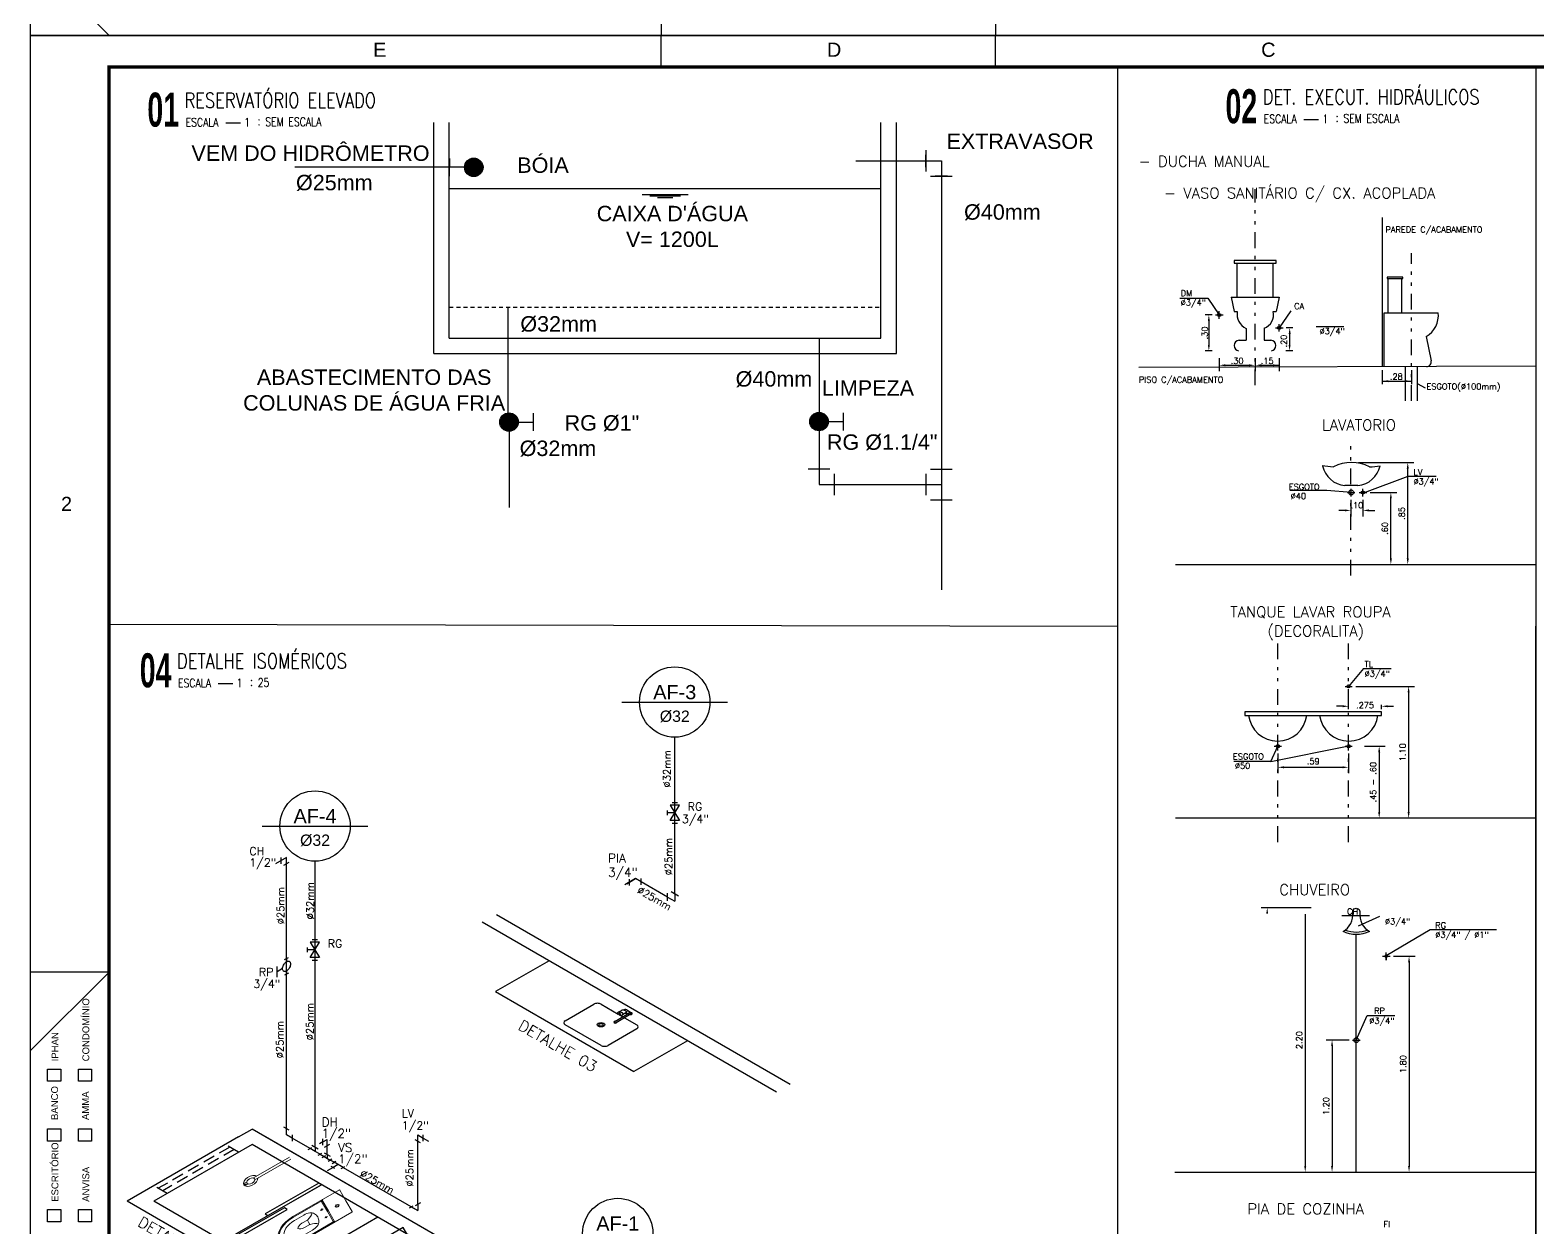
# Model space of a CAD drawing. Header units: millimetres. Extents: x 2993 to 6523, y 1057 to 2221.
# Drawn here: x 2993.32 to 3041.11, y 1078.75 to 1116.73 of the extents above; entities that cross this region are included whole.
import ezdxf
from ezdxf.enums import TextEntityAlignment as Align

# ---------------------------------------------------------------- set-up
doc = ezdxf.new("R2010")
doc.units = ezdxf.units.MM
doc.linetypes.add('DIVIDE', pattern=[1.25, 0.5, -0.25, 0, -0.25, 0, -0.25])
doc.linetypes.add('HIDDEN2', pattern=[0.1875, 0.125, -0.0625])
for name, color, linetype in [('A-PEN-R', 1, 'Continuous'), ('A-PEN-Y', 2, 'Continuous'), ('AR-MOB', 252, 'Continuous'), ('CERC02', 3, 'Continuous'), ('CONEXAO_AG_FRIA', 2, 'Continuous'), ('CONEXOES', 3, 'Continuous'), ('CONEXÃO_HIDRÁULICA', 2, 'Continuous'), ('CONEXÕES', 8, 'Continuous'), ('Diametro', 2, 'Continuous'), ('E-txt-g', 3, 'Continuous'), ('Esgoto', 5, 'ByLayer'), ('HIDRA', 4, 'Continuous'), ('LAYER8', 9, 'Continuous'), ('MOB', 251, 'Continuous'), ("PRANCHA - PROJETU'S", 7, 'Continuous'), ('Prumadas_L_AFPVC_50', 1, 'Continuous'), ('Prumadas_L_EGSN_50', 1, 'Continuous'), ('Prumadas_Q_AFPVC_50', 3, 'Continuous'), ('Prumadas_Q_EGSN_50', 3, 'Continuous'), ('Prumadas_T_AFPVC_50', 2, 'Continuous'), ('Prumadas_T_EGSN_50', 2, 'Continuous'), ('TEXT', 2, 'Continuous')]:
    doc.layers.add(name, color=color, linetype=linetype)
doc.layers.add('E-Lay-9', color=9, linetype='Continuous', lineweight=9)
doc.layers.add('E-Txt-W', color=7, linetype='Continuous', lineweight=20)
doc.styles.add('ADITIVOCAD', font='ROMANS.shx')
doc.styles.add('ARIAL', font='arial.ttf', dxfattribs={"height": 2})
doc.styles.add('CARIMBO_DADOS', font='arial.ttf', dxfattribs={"height": 0.1})
doc.styles.add('F2', font='ARIALN.TTF')
doc.styles.add('REG140', font='romans.shx', dxfattribs={"width": 0.8, "height": 0.35})
doc.styles.add('REG60', font='romans.shx', dxfattribs={"width": 0.8, "height": 0.15})
doc.styles.add('REG80', font='romans.shx', dxfattribs={"width": 0.8, "height": 0.2})
doc.styles.add('ROMANS', font='romans')
doc.styles.add('SANSSERIF2', font='sanssb__.ttf', dxfattribs={"width": 0.8})

# ---------------------------------------------------------------- blocks, each defined once
blk = doc.blocks.new('ADFSGASDFG')
at = {"layer": "PRANCHA - PROJETU'S", "color": 1}
for p, q in [((360.678, 107.346), (276.578, 107.346)), ((276.578, 107.346), (276.578, 47.946)), ((296.578, 106.346), (296.578, 107.346)), ((307.178, 106.346), (307.178, 107.346)), ((279.078, 77.646), (276.578, 75.146)), ((279.078, 77.646), (276.578, 77.646)), ((279.078, 47.946), (276.578, 50.446)), ((296.578, 48.946), (296.578, 47.946)), ((307.178, 48.946), (307.178, 47.946)), ((307.178, 48.946), (307.178, 47.946)), ((276.578, 47.946), (360.678, 47.946))]:
    blk.add_line(p, q, dxfattribs=at)
at = {"layer": "PRANCHA - PROJETU'S", "color": 4, "const_width": 0.1}
blk.add_lwpolyline([(279.078, 106.346), (359.678, 106.346), (359.678, 48.946), (279.078, 48.946)], close=True, dxfattribs=at)
at = {"layer": "PRANCHA - PROJETU'S"}
for points in [[(277.13, 74.573), (277.548, 74.573), (277.548, 74.187), (277.13, 74.187)], [(278.109, 74.573), (278.526, 74.573), (278.526, 74.187), (278.109, 74.187)], [(277.13, 72.674), (277.548, 72.674), (277.548, 72.289), (277.13, 72.289)], [(278.109, 72.674), (278.526, 72.674), (278.526, 72.289), (278.109, 72.289)], [(277.13, 70.118), (277.548, 70.118), (277.548, 69.732), (277.13, 69.732)], [(278.109, 70.118), (278.526, 70.118), (278.526, 69.732), (278.109, 69.732)]]:
    blk.add_lwpolyline(points, close=True, dxfattribs=at)
at = {"layer": "PRANCHA - PROJETU'S", "color": 50, "linetype": 'Continuous', "style": 'ARIAL'}
for s, p in [('E', (287.661, 106.896)), ('D', (302.065, 106.896)), ('C', (315.828, 106.896)), ('2', (277.732, 92.496))]:
    blk.add_text(s, height=0.45, dxfattribs=at).set_placement(p, align=Align.MIDDLE)
at = {"layer": "PRANCHA - PROJETU'S", "color": 2, "style": 'ARIAL'}
for s, p in [('CONDOMÍNIO', (278.235, 74.816)), ('IPHAN', (277.256, 74.816)), ('BANCO', (277.245, 72.956)), ('AMMA', (278.224, 72.956)), ('ESCRITÓRIO', (277.256, 70.361)), ('ANVISA', (278.235, 70.361))]:
    blk.add_text(s, height=0.2168, rotation=90, dxfattribs=at).set_placement(p, align=Align.TOP_LEFT)
blk = doc.blocks.new('CRBODADOSÇ')
at = {"layer": "PRANCHA - PROJETU'S", "color": 3}
blk.add_line((164.825, 196.917), (165.288, 196.917), dxfattribs=at)
at = {"layer": "PRANCHA - PROJETU'S", "color": 3, "style": 'REG80', "width": 0.8}
for s, p in [('ESCALA', (163.548, 196.799)), ('1', (165.407, 196.799)), (':', (165.829, 196.842))]:
    blk.add_text(s, height=0.27, dxfattribs=at).set_placement(p)
at = {"layer": "PRANCHA - PROJETU'S", "color": 2, "style": 'REG140', "width": 0.8}
for tag, p in [('PROJETO', (163.521, 198.067)), ('DESENHO', (163.516, 197.395))]:
    blk.add_attdef(tag, p, '', height=0.472, dxfattribs=at)
at = {"layer": "PRANCHA - PROJETU'S", "style": 'SANSSERIF2', "width": 0.6}
blk.add_attdef('00', text='', height=1.08, dxfattribs=at).set_placement((162.84, 196.795), align=Align.CENTER)
at = {"layer": "PRANCHA - PROJETU'S", "color": 3, "style": 'REG80', "width": 0.8}
blk.add_attdef('ESCALA', (166.075, 196.813), '', height=0.27, dxfattribs=at)
blk = doc.blocks.new('vaso-s')
at = {"color": 8}
for start, end in [(0, 180), (180, 0)]:
    blk.add_arc((0.08, 0), 0.0143, start, end, dxfattribs=at)
at = {"layer": 'E-Lay-9', "color": 8}
for p, q in [((0, 0.17), (0, 0)), ((0.426, 0.175), (0.005, 0.175)), ((0.16, 0.17), (0.16, 0.17)), ((0.16, 0.17), (0.16, 0)), ((0.426, 0.165), (0.165, 0.165)), ((0.17, 0), (0.17, 0.16)), ((0.431, 0.12), (0.346, 0.12)), ((0.213, 0.06), (0.189, 0.06)), ((0.201, 0.048), (0.201, 0.072)), ((0.341, 0.035), (0.341, 0)), ((0.391, 0.035), (0.341, 0.035)), ((0, -0.17), (0, 0)), ((0.16, -0.17), (0.16, 0)), ((0.17, 0), (0.17, -0.16)), ((0.213, -0.06), (0.189, -0.06)), ((0.201, -0.048), (0.201, -0.072)), ((0.341, -0.035), (0.341, 0)), ((0.391, -0.035), (0.341, -0.035)), ((0.426, -0.175), (0.005, -0.175)), ((0.16, -0.17), (0.16, -0.17)), ((0.426, -0.165), (0.165, -0.165)), ((0.431, -0.12), (0.346, -0.12))]:
    blk.add_line(p, q, dxfattribs=at)
for centre in [(0.201, 0.06), (0.201, -0.06)]:
    blk.add_circle(centre, 0.005, dxfattribs=at)
for centre, radius, start, end in [((0.005, 0.17), 0.005, 90, 180), ((0.155, 0.17), 0.005, 0, 90), ((0.165, 0.17), 0.00495, 180, 270), ((0.165, 0.16), 0.00495, 0, 90), ((0.346, 0.038), 0.0825, 90, 163.0355), ((0.426, -0.015), 0.19, 4.5281, 90), ((0.426, -0.015), 0.18, 4.7802, 90), ((0.431, -0.015), 0.135, 6.3794, 90), ((0.518, -0.015), 0.262, 163.0355, 176.7233), ((0.375, 0.136), 0.107, 206.9395, 250.9647), ((0.391, -0.015), 0.05, 17.4576, 90), ((0.518, 0.015), 0.262, 183.2767, 196.9645), ((0.346, -0.038), 0.0825, 196.9645, 270), ((0.375, -0.136), 0.107, 109.0353, 153.0605), ((0.391, 0.015), 0.05, 270, 342.5424), ((0.426, 0.015), 0.19, 270, 355.4719), ((0.426, 0.015), 0.18, 270, 355.2198), ((0.431, 0.015), 0.135, 270, 353.6206), ((0.005, -0.17), 0.005, 180, 270), ((0.155, -0.17), 0.005, 270, 0), ((0.165, -0.17), 0.00495, 90, 180), ((0.165, -0.16), 0.00495, 270, 0)]:
    blk.add_arc(centre, radius, start, end, dxfattribs=at)
blk = doc.blocks.new('CUBA QUADRADA-flat-4-flat-1')
at = {"layer": 'MOB'}
blk.add_lwpolyline([(0, -0.2), (0.4, -0.2), (0.4, 0.2), (0, 0.2)], close=True, dxfattribs=at)
blk.add_lwpolyline([(0.1, -0.025), (0.1, -0.175), (0.375, -0.175), (0.375, 0.175), (0.1, 0.175), (0.1, 0.025)], dxfattribs=at)
for points in [[(0.155, -0.02), (0.055, -0.03, -1), (0.055, 0.03), (0.155, 0.02, -1)], [(0.155, -0.01), (0.055, -0.02, -1), (0.055, 0.02), (0.155, 0.01, -1)]]:
    blk.add_lwpolyline(points, format="xyb", close=True, dxfattribs=at)
for radius in [0.02, 0.0125]:
    blk.add_circle((0.238, 0), radius, dxfattribs=at)
blk = doc.blocks.new('TXT-AMB75')
at = {"layer": 'E-txt-g', "style": 'REG80', "width": 0.8, "flags": 8}
blk.add_attdef('TXT', text='', height=0.2, dxfattribs=at).set_placement((0.005, 0.296), align=Align.CENTER)
at = {"layer": 'E-Txt-W', "style": 'REG60', "width": 0.8, "flags": 8}
blk.add_attdef('TXT', text='', height=0.15, dxfattribs=at).set_placement((0.005, 0.027), align=Align.CENTER)
blk = doc.blocks.new('Chuveiro')
at = {"layer": 'E-Lay-9', "color": 8}
for p, q in [((-0.031, 0.016), (-0.36, 0.016)), ((0.051, 0.016), (0.031, 0.016)), ((0.051, 0.016), (0.051, -0.016)), ((-0.031, -0.016), (-0.36, -0.016)), ((0.051, -0.016), (0.031, -0.016))]:
    blk.add_line(p, q, dxfattribs=at)
blk.add_circle((0, 0), 0.0348, dxfattribs=at)
for centre, radius, start, end in [((0, 0), 0.0624, 194.4775, 165.5225), ((0.009, 0), 0.0444, 339.4266, 20.5734)]:
    blk.add_arc(centre, radius, start, end, dxfattribs=at)
blk = doc.blocks.new('wc2')
at = {"layer": 'AR-MOB', "linetype": 'Continuous'}
for p, q in [((-0.552, 1.258), (-0.446, 1.364)), ((1.392, -0.474), (-0.446, 1.364)), ((-0.552, 1.258), (-1.436, 0.374)), ((-0.552, 1.258), (-0.552, 1.258)), ((1.392, -0.474), (-0.34, 1.258)), ((-0.446, 1.152), (-1.224, 0.374)), ((1.18, -0.474), (-0.446, 1.152)), ((1.18, -0.474), (-0.446, 1.152)), ((-0.234, -0.828), (-1.436, 0.374)), ((-0.128, -0.722), (-1.224, 0.374)), ((1.18, -0.474), (0.933, -0.722)), ((1.392, -0.474), (1.039, -0.828)), ((1.039, -0.828), (0.933, -0.722)), ((0.367, -1.217), (0.261, -1.323)), ((0.402, -1.252), (0.367, -1.217)), ((0.438, -1.217), (0.402, -1.252)), ((0.544, -1.323), (0.438, -1.217)), ((0.296, -1.358), (0.261, -1.323)), ((0.544, -1.323), (0.402, -1.464))]:
    blk.add_line(p, q, dxfattribs=at)
at = {"layer": 'AR-MOB'}
for p, q in [((0.168, 0.75), (-0.327, 1.245)), ((0.105, 0.601), (-0.673, -0.176)), ((-0.234, -0.828), (-1.165, 0.103)), ((-0.128, -0.722), (-0.234, -0.828)), ((-0.128, -0.722), (0.346, -1.195)), ((0.933, -0.722), (0.459, -1.195)), ((0.402, -1.464), (0.261, -1.323))]:
    blk.add_line(p, q, dxfattribs=at)
at = {"layer": 'AR-MOB', "linetype": 'HIDDEN2'}
for p, q in [((-0.623, 1.117), (-1.189, 0.551)), ((-0.588, 1.082), (-1.153, 0.516)), ((-0.552, 1.046), (-0.658, 1.152)), ((-1.118, 0.481), (-1.224, 0.587))]:
    blk.add_line(p, q, dxfattribs=at)
at = {"layer": 'AR-MOB'}
for points in [[(0.105, 0.601), (0.083, 0.623), (-0.341, 0.199), (-0.32, 0.177)], [(-0.167, 0.26), (-0.19, 0.283), (-0.576, -0.102), (-0.553, -0.125)], [(0.346, -1.195), (0.367, -1.217), (0.897, -0.686), (0.876, -0.665)], [(0.438, -1.217), (0.459, -1.195), (0.035, -0.771), (0.013, -0.792)]]:
    blk.add_lwpolyline(points, close=True, dxfattribs=at)
blk.add_lwpolyline([(0.731, -0.52), (0.933, -0.722), (1.18, -0.474), (0.551, 0.155), (0.304, -0.092), (0.448, -0.237)], dxfattribs=at)
at = {"layer": 'AR-MOB', "linetype": 'HIDDEN2'}
for centre, radius, start, end in [((0.407, -1.364), 0.837, 54.1526, 129.7972), ((0.513, -1.272), 0.692, 52.6625, 136.1349)]:
    blk.add_arc(centre, radius, start, end, dxfattribs=at)
at = {"layer": 'AR-MOB', "xscale": -1, "rotation": 45}
for name, p in [('Chuveiro', (-0.456, 0.653)), ('vaso-s', (0.298, 0.38))]:
    blk.add_blockref(name, p, dxfattribs=at)
at = {"layer": 'AR-MOB', "rotation": 225}
blk.add_blockref('CUBA QUADRADA-flat-4-flat-1', (0.809, -0.16), dxfattribs=at)
at = {"layer": 'AR-MOB'}
ref = blk.add_blockref('TXT-AMB75', (-0.233, -0.663), dxfattribs=dict(at, xscale=0.7290000000000001, yscale=0.7290000000000001, zscale=0.7290000000000001, rotation=315))
ref.add_attrib('TXT', 'REVER.', dxfattribs={"layer": 'E-txt-g', "color": 2, "height": 0.1458, "rotation": 315, "style": 'F2'}).set_placement((-0.077, -0.513), align=Align.CENTER)
ref = blk.add_blockref('TXT-AMB75', (-0.104, -0.534), dxfattribs=dict(at, xscale=0.7290000000000001, yscale=0.7290000000000001, zscale=0.7290000000000001, rotation=315))
ref.add_attrib('TXT', 'WC', dxfattribs={"layer": 'E-txt-g', "color": 2, "height": 0.1458, "rotation": 315, "style": 'F2'}).set_placement((0.052, -0.384), align=Align.CENTER)
at = {"layer": 'HIDRA', "insert": (-1.037, -0.193), "char_height": 0.1219, "attachment_point": 5, "rotation": 315, "style": 'ADITIVOCAD'}
blk.add_mtext('DETALHE 04', dxfattribs=at)
blk = doc.blocks.new('cozinha')
at = {"layer": 'AR-MOB', "linetype": 'Continuous'}
for p, q in [((1.566, -0.988), (-0.762, 1.34)), ((1.459, -1.094), (-0.874, 1.24)), ((0.752, -0.387), (0.328, -0.811))]:
    blk.add_line(p, q, dxfattribs=at)
at = {"layer": 'AR-MOB'}
for p, q in [((-0.345, 0.711), (-0.77, 0.287)), ((-0.77, 0.287), (0.328, -0.811)), ((0.282, -0.017), (0.267, -0.002)), ((0.752, -0.387), (0.328, -0.811))]:
    blk.add_line(p, q, dxfattribs=at)
for points in [[(0.254, -0.073), (0.35, -0.168, -0.414214), (0.35, -0.225), (0.124, -0.451, -0.414214), (0.067, -0.451), (-0.216, -0.168, -0.414214), (-0.216, -0.112), (0.01, 0.115, -0.414214), (0.067, 0.115), (0.203, -0.021)], [(0.203, 0.003), (0.229, 0.03, -0.133256), (0.235, 0.033, -0.106756), (0.243, 0.033, -0.082828), (0.252, 0.03, -0.071352), (0.26, 0.024, -0.071352), (0.266, 0.016, -0.082828), (0.268, 0.008, -0.106756), (0.268, 0, -0.133256), (0.265, -0.006), (0.238, -0.032)], [(0.244, 0.033), (0.249, 0.038, -0.546464), (0.277, 0.032, 0.10784), (0.28, 0.028), (0.31, -0.003)], [(0.277, 0.032, -0.293273), (0.273, 0.013), (0.268, 0.008)], [(0.216, -0.034), (0.24, -0.058, -0.414214)]]:
    blk.add_lwpolyline(points, format="xyb", dxfattribs=at)
for points in [[(0.238, -0.032, -0.133256), (0.232, -0.036, -0.106756), (0.224, -0.036, -0.082828), (0.216, -0.033, -0.071352), (0.208, -0.027, -0.071352), (0.202, -0.019, -0.082828), (0.199, -0.011, -0.106756), (0.199, -0.003, -0.133256), (0.203, 0.003, -0.133256), (0.209, 0.006, -0.106756), (0.217, 0.007, -0.082828), (0.225, 0.004, -0.071352), (0.233, -0.002, -0.071352), (0.239, -0.01, -0.082828), (0.242, -0.018, -0.106756), (0.241, -0.027, -0.133256)], [(0.307, -0.02), (0.187, -0.14, -1), (0.172, -0.126), (0.293, -0.006, -1)], [(0.21, -0.015, -0.133256), (0.212, -0.014, -0.106756), (0.214, -0.014, -0.082828), (0.216, -0.014, -0.071352), (0.219, -0.016, -0.071352), (0.221, -0.019, -0.082828), (0.222, -0.021, -0.106756), (0.221, -0.024, -0.133256), (0.22, -0.025, -0.133256), (0.219, -0.026, -0.106756), (0.216, -0.026, -0.082828), (0.214, -0.026, -0.071352), (0.211, -0.024, -0.071352), (0.21, -0.021, -0.082828), (0.209, -0.019, -0.106756), (0.209, -0.016, -0.133256)]]:
    blk.add_lwpolyline(points, format="xyb", close=True, dxfattribs=at)
for radius in [0.03, 0.0175]:
    blk.add_circle((0.067, -0.168), radius, dxfattribs=at)
for centre, radius, start, end in [((0.3, -0.013), 0.015, 266.8103, 183.1897), ((0.261, 0.026), 0.035, 270.5847, 289.6231), ((0.18, -0.133), 0.0125, 98.1301, 351.8699)]:
    blk.add_arc(centre, radius, start, end, dxfattribs=at)
at = {"layer": 'HIDRA', "insert": (-0.275, -0.459), "char_height": 0.1219, "attachment_point": 5, "rotation": 315, "style": 'ADITIVOCAD'}
blk.add_mtext('DETALHE 03', dxfattribs=at)
blk = doc.blocks.new('*U144', base_point=(2541.5, 289.3))
for p, q in [((2538.2, 302), (2544.9, 302)), ((2541.5, 289.3), (2532.6, 289.3)), ((2535.8, 298.7), (2547.3, 280)), ((2535.8, 280), (2547.3, 298.7)), ((2547.3, 298.7), (2535.8, 298.7)), ((2547.3, 280), (2535.8, 280)), ((2538.2, 276.7), (2544.9, 276.7))]:
    blk.add_line(p, q)
at = {"linetype": 'Continuous'}
blk.add_line((2532.6, 286.6), (2532.6, 292.1), dxfattribs=at)
blk = doc.blocks.new('ADH_CXI_RG_A')
for p, q in [((0.019, 0.067), (-0.019, 0.089)), ((0, 0.078), (0, 0.046)), ((-0.019, -0.067), (0.019, -0.089)), ((0, -0.046), (0, -0.078)), ((0.04, -0.023), (0.094, -0.054)), ((0.094, -0.107), (0.094, -0.002))]:
    blk.add_line(p, q)
blk.add_lwpolyline([(0.04, -0.023, 0.064782), (0.037, -0.006, 0.052885), (0.03, 0.012, 0.05077), (0.02, 0.028, 0.057376), (0.007, 0.041, 0.075912), (-0.007, 0.049, 0.111921), (-0.02, 0.051, 0.1493), (-0.03, 0.047, 0.133827), (-0.037, 0.037, 0.091621), (-0.04, 0.023, 0.064782), (-0.037, 0.006, 0.052885), (-0.03, -0.012, 0.05077), (-0.02, -0.028, 0.057376), (-0.007, -0.041, 0.075912), (0.007, -0.049, 0.111921), (0.02, -0.051, 0.1493), (0.03, -0.047, 0.133827), (0.037, -0.037, 0.091621), (0.04, -0.023)], format="xyb", close=True)

msp = doc.modelspace()

# ---------------------------------------------------------------- hatches: boundary and pattern name
at = {"layer": 'HIDRA'}
h = msp.add_hatch(color=256, dxfattribs=at)
h.dxf.hatch_style = 1
h.paths.add_polyline_path([(3007.673, 1112.38, 1), (3007.086, 1112.38, 1)])
h = msp.add_hatch(color=256, dxfattribs=at)
h.dxf.hatch_style = 1
h.paths.add_polyline_path([(3008.791, 1104.302, 1), (3008.204, 1104.302, 1)])
h = msp.add_hatch(color=256, dxfattribs=at)
h.dxf.hatch_style = 1
h.paths.add_polyline_path([(3018.618, 1104.318, 1), (3018.031, 1104.318, 1)])

# ---------------------------------------------------------------- linework, layer by layer
for p, q in [((3006.116, 1106.474), (3006.116, 1113.805)), ((3006.605, 1106.963), (3006.605, 1113.805)), ((3020.288, 1106.963), (3020.288, 1113.805)), ((3020.777, 1106.474), (3020.777, 1113.805)), ((3006.605, 1106.963), (3020.288, 1106.963)), ((3006.116, 1106.474), (3020.777, 1106.474))]:
    msp.add_line(p, q)
at = {"linetype": 'HIDDEN2'}
msp.add_line((3006.605, 1107.941), (3020.288, 1107.941), dxfattribs=at)
at = {"layer": 'A-PEN-R'}
for p, q in [((3027.795, 1071.599), (3027.795, 1115.56)), ((3041.048, 1115.56), (3041.048, 1065.201)), ((2995.817, 1097.898), (3027.795, 1097.828)), ((3041.048, 1065.201), (3041.048, 1097.83))]:
    msp.add_line(p, q, dxfattribs=at)
at = {"layer": 'A-PEN-Y'}
for p, q in [((3002.132, 1081.234), (3002.248, 1081.301)), ((3002.348, 1081.176), (3002.19, 1081.267)), ((3002.506, 1081.085), (3002.348, 1081.176)), ((3002.448, 1081.052), (3002.564, 1081.118)), ((3002.579, 1080.976), (3002.695, 1081.043)), ((3002.637, 1081.009), (3002.825, 1080.901)), ((3002.767, 1080.867), (3002.883, 1080.934)), ((3002.977, 1080.629), (3002.862, 1080.696)), ((3002.894, 1080.794), (3003.009, 1080.861)), ((3003.079, 1080.754), (3002.92, 1080.662)), ((3003.237, 1080.663), (3002.952, 1080.828)), ((3003.179, 1080.63), (3003.294, 1080.696)), ((3005.34, 1079.382), (3005.456, 1079.448))]:
    msp.add_line(p, q, dxfattribs=at)
at = {"layer": 'CONEXOES'}
for p, q in [((3001.447, 1090.496), (3001.17, 1090.336)), ((3001.274, 1090.296), (3001.274, 1090.496)), ((3001.36, 1090.246), (3001.533, 1090.346)), ((3001.447, 1090.176), (3001.447, 1090.496)), ((3012.234, 1089.664), (3012.511, 1089.824)), ((3012.308, 1089.807), (3012.308, 1089.607)), ((3012.684, 1089.724), (3012.511, 1089.824)), ((3012.684, 1089.624), (3012.684, 1089.824)), ((3013.521, 1089.119), (3013.521, 1089.364)), ((3013.521, 1089.241), (3013.751, 1089.108)), ((3013.636, 1089.414), (3013.872, 1089.278)), ((3013.751, 1089.348), (3013.751, 1089.108)), ((3001.533, 1081.846), (3001.36, 1081.946)), ((3001.447, 1081.696), (3001.447, 1082.016)), ((3001.62, 1081.596), (3001.447, 1081.696)), ((3001.62, 1081.696), (3001.62, 1081.496))]:
    msp.add_line(p, q, dxfattribs=at)
at = {"layer": 'CONEXÃO_HIDRÁULICA'}
for p, q in [((3002.596, 1081.377), (3002.596, 1081.577)), ((3005.604, 1081.696), (3005.777, 1081.596)), ((3005.604, 1081.376), (3005.604, 1081.696)), ((3005.777, 1081.496), (3005.777, 1081.696)), ((3002.251, 1081.368), (3002.445, 1081.256)), ((3002.348, 1081.312), (3002.348, 1081.176)), ((3002.596, 1081.477), (3002.731, 1081.555)), ((3002.636, 1081.131), (3002.83, 1081.02)), ((3002.645, 1081.305), (3002.818, 1081.405)), ((3002.731, 1081.355), (3002.731, 1081.555)), ((3005.691, 1081.446), (3005.517, 1081.546)), ((3002.733, 1081.075), (3002.733, 1080.954)), ((3005.398, 1079.415), (3005.604, 1079.296)), ((3005.691, 1079.546), (3005.517, 1079.446)), ((3005.604, 1079.496), (3005.604, 1079.296))]:
    msp.add_line(p, q, dxfattribs=at)
at = {"layer": 'CONEXÕES'}
for p, q in [((3006.607, 1112.664), (3006.603, 1112.105)), ((3021.713, 1112.928), (3021.713, 1112.243)), ((3021.713, 1112.39), (3021.713, 1112.781)), ((3021.86, 1112.097), (3022.544, 1112.097)), ((3022.397, 1112.097), (3022.006, 1112.097)), ((3009.272, 1104.022), (3009.272, 1104.581)), ((3019.099, 1104.039), (3019.099, 1104.598)), ((3018.667, 1102.81), (3017.983, 1102.81)), ((3018.813, 1101.979), (3018.813, 1102.663)), ((3021.713, 1102.663), (3021.713, 1101.979)), ((3021.86, 1102.81), (3022.544, 1102.81)), ((3021.86, 1101.833), (3022.544, 1101.833))]:
    msp.add_line(p, q, dxfattribs=at)
at = {"layer": 'DEFPOINTS', "color": 0, "linetype": 'ByBlock'}
for p in [(3036.243, 1106.061), (3035.385, 1094.022)]:
    msp.add_point(p, dxfattribs=at)
at = {"layer": 'Esgoto'}
for p, q in [((3013.751, 1089.367), (3013.751, 1094.308)), ((3001.447, 1090.496), (3001.1, 1090.296)), ((3001.447, 1081.696), (3001.447, 1090.496)), ((3002.348, 1081.312), (3002.348, 1090.376)), ((3013.521, 1089.241), (3012.684, 1089.724)), ((3002.19, 1081.267), (3001.62, 1081.596)), ((3005.777, 1081.596), (3005.95, 1081.496)), ((3002.596, 1081.477), (3002.49, 1081.416)), ((3002.506, 1081.085), (3002.637, 1081.009)), ((3002.733, 1081.075), (3002.731, 1081.555)), ((3005.604, 1079.496), (3005.604, 1081.376)), ((3002.92, 1080.662), (3002.732, 1080.554)), ((3002.952, 1080.828), (3002.825, 1080.901)), ((3003.237, 1080.663), (3005.604, 1079.296))]:
    msp.add_line(p, q, dxfattribs=at)
at = {"layer": 'HIDRA'}
for p, q in [((3006.605, 1112.385), (3001.707, 1112.385)), ((3007.086, 1112.382), (3006.605, 1112.385)), ((3019.488, 1112.586), (3022.202, 1112.586)), ((3022.202, 1112.586), (3022.202, 1098.978)), ((3006.605, 1111.708), (3020.288, 1111.708)), ((3012.714, 1111.523), (3014.18, 1111.523)), ((3012.958, 1111.474), (3013.935, 1111.474)), ((3013.202, 1111.425), (3013.691, 1111.425)), ((3008.469, 1104.594), (3008.469, 1107.941)), ((3018.325, 1106.963), (3018.325, 1103.72)), ((3041.048, 1106.072), (3028.461, 1106.031)), ((3008.497, 1104.302), (3008.497, 1101.594)), ((3008.791, 1104.302), (3009.272, 1104.302)), ((3018.618, 1104.318), (3019.099, 1104.318)), ((3018.325, 1103.72), (3018.325, 1102.321)), ((3018.325, 1102.321), (3022.202, 1102.321)), ((3041.048, 1099.775), (3029.628, 1099.775)), ((3041.048, 1097.83), (3041.048, 1080.47)), ((3041.048, 1091.744), (3029.628, 1091.744)), ((3012.511, 1089.824), (3012.165, 1089.624)), ((3041.021, 1080.505), (3029.602, 1080.505))]:
    msp.add_line(p, q, dxfattribs=at)
for centre in [(3007.38, 1112.38), (3008.497, 1104.302), (3018.325, 1104.318)]:
    msp.add_circle(centre, 0.293, dxfattribs=at)
at = {"layer": 'LAYER8', "linetype": 'DIVIDE'}
for p, q in [((3032.151, 1105.47), (3032.151, 1111.687)), ((3037.102, 1104.973), (3037.102, 1109.657)), ((3031.011, 1107.577), (3031.011, 1107.819)), ((3032.912, 1107.169), (3032.912, 1107.411)), ((3035.185, 1099.435), (3035.185, 1103.774)), ((3035.193, 1101.947), (3035.193, 1102.19)), ((3035.565, 1101.947), (3035.565, 1102.19)), ((3032.87, 1090.983), (3032.87, 1097.296)), ((3035.112, 1090.983), (3035.112, 1097.296))]:
    msp.add_line(p, q, dxfattribs=at)
at = {"layer": 'LAYER8', "color": 2}
msp.add_line((3036.176, 1110.784), (3036.176, 1106.061), dxfattribs=at)
at = {"layer": 'LAYER8'}
for p, q in [((3031.581, 1108.262), (3031.581, 1109.345)), ((3031.581, 1109.345), (3032.721, 1109.345)), ((3032.721, 1108.262), (3032.721, 1109.345)), ((3036.366, 1107.771), (3036.366, 1108.853)), ((3036.795, 1107.771), (3036.795, 1108.853)), ((3029.762, 1108.233), (3030.645, 1108.233)), ((3030.645, 1108.233), (3031.011, 1107.698)), ((3031.391, 1108.262), (3032.911, 1108.262)), ((3031.391, 1108.262), (3031.486, 1107.807)), ((3032.911, 1108.262), (3032.814, 1107.806)), ((3030.89, 1107.698), (3031.132, 1107.698)), ((3031.486, 1107.807), (3031.581, 1107.806)), ((3032.721, 1107.806), (3032.814, 1107.806)), ((3032.814, 1107.806), (3032.809, 1107.806)), ((3033.278, 1107.825), (3032.912, 1107.29)), ((3036.243, 1106.061), (3036.243, 1107.771)), ((3036.243, 1107.771), (3037.953, 1107.771)), ((3031.638, 1106.894), (3031.866, 1106.894)), ((3031.866, 1107.274), (3031.866, 1106.894)), ((3032.436, 1107.274), (3032.436, 1106.894)), ((3032.436, 1106.894), (3032.651, 1106.894)), ((3032.791, 1107.29), (3033.033, 1107.29)), ((3034.965, 1107.327), (3034.082, 1107.327)), ((3037.573, 1107.011), (3037.727, 1106.243)), ((3037.552, 1105.382), (3037.292, 1105.517)), ((3034.424, 1102.13), (3033.253, 1102.13)), ((3035.193, 1102.069), (3034.424, 1102.13)), ((3035.616, 1102.069), (3037.001, 1102.585)), ((3037.001, 1102.585), (3037.883, 1102.585)), ((3035.072, 1102.069), (3035.314, 1102.069)), ((3035.444, 1102.069), (3035.686, 1102.069)), ((3035.58, 1096.483), (3035.112, 1095.922)), ((3035.58, 1096.483), (3036.463, 1096.483)), ((3034.998, 1095.922), (3035.226, 1095.922)), ((3032.644, 1093.535), (3035.061, 1094.022)), ((3032.644, 1093.535), (3032.87, 1094.022)), ((3032.756, 1094.022), (3032.984, 1094.022)), ((3034.998, 1094.022), (3035.226, 1094.022)), ((3032.644, 1093.535), (3031.473, 1093.535)), ((3034.894, 1088.65), (3035.777, 1088.65)), ((3035.422, 1088.326), (3036.099, 1088.633)), ((3035.355, 1084.779), (3035.355, 1088.052)), ((3036.304, 1087.391), (3037.692, 1088.211)), ((3037.692, 1088.211), (3039.799, 1088.211)), ((3036.183, 1087.363), (3036.425, 1087.363)), ((3036.304, 1087.242), (3036.304, 1087.484)), ((3036.304, 1087.363), (3036.304, 1087.242)), ((3035.355, 1084.703), (3035.698, 1085.483)), ((3035.698, 1085.483), (3036.581, 1085.483)), ((3035.234, 1084.703), (3035.476, 1084.703)), ((3035.355, 1084.582), (3035.355, 1084.824)), ((3035.355, 1080.523), (3035.355, 1084.626))]:
    msp.add_line(p, q, dxfattribs=at)
at = {"layer": 'LAYER8', "linetype": 'ByBlock'}
for p, q in [((3030.783, 1107.698), (3030.567, 1107.698)), ((3030.682, 1107.508), (3030.682, 1106.748)), ((3033.345, 1107.29), (3033.129, 1107.29)), ((3033.241, 1107.1), (3033.241, 1106.748)), ((3030.783, 1106.558), (3030.567, 1106.558)), ((3033.342, 1106.558), (3033.126, 1106.558)), ((3031.011, 1106.33), (3031.011, 1105.913)), ((3031.201, 1106.103), (3031.958, 1106.103)), ((3032.148, 1106.33), (3032.148, 1105.913)), ((3032.341, 1106.103), (3032.909, 1106.103)), ((3032.909, 1106.33), (3032.909, 1105.913)), ((3036.176, 1105.947), (3036.176, 1105.503)), ((3037.102, 1105.947), (3037.102, 1105.503)), ((3036.176, 1105.598), (3037.102, 1105.598)), ((3035.429, 1103.019), (3037.177, 1103.019)), ((3036.987, 1099.979), (3036.987, 1102.829)), ((3035.185, 1101.841), (3035.185, 1101.31)), ((3035.565, 1101.841), (3035.565, 1101.31)), ((3035.793, 1102.069), (3036.641, 1102.069)), ((3036.451, 1099.979), (3036.451, 1101.879)), ((3034.995, 1101.5), (3034.805, 1101.5)), ((3035.755, 1101.5), (3035.945, 1101.5)), ((3035.34, 1095.922), (3037.205, 1095.922)), ((3037.015, 1095.732), (3037.015, 1091.932)), ((3034.922, 1095.289), (3034.732, 1095.289)), ((3035.112, 1095.202), (3035.112, 1095.338)), ((3036.157, 1095.202), (3036.157, 1095.338)), ((3036.347, 1095.289), (3036.537, 1095.289)), ((3035.613, 1094.022), (3036.271, 1094.022)), ((3032.87, 1093.794), (3032.87, 1093.164)), ((3035.112, 1093.794), (3035.112, 1093.164)), ((3036.081, 1093.832), (3036.081, 1091.932)), ((3033.06, 1093.354), (3034.922, 1093.354)), ((3033.922, 1088.9), (3032.342, 1088.9)), ((3033.736, 1088.693), (3033.736, 1080.713)), ((3036.532, 1087.363), (3037.218, 1087.363)), ((3037.028, 1087.173), (3037.028, 1080.713)), ((3035.127, 1084.703), (3034.397, 1084.703)), ((3034.587, 1084.513), (3034.587, 1080.713))]:
    msp.add_line(p, q, dxfattribs=at)
at = {"layer": 'LAYER8', "linetype": 'Continuous'}
for p, q in [((3036.912, 1104.973), (3036.912, 1106.061)), ((3037.292, 1104.973), (3037.292, 1106.061))]:
    msp.add_line(p, q, dxfattribs=at)
at = {"layer": 'LAYER8'}
for points in [[(3031.482, 1109.345), (3032.811, 1109.345), (3032.811, 1109.427), (3031.482, 1109.427)], [(3036.335, 1108.853), (3036.832, 1108.853), (3036.832, 1108.902), (3036.335, 1108.902)]]:
    msp.add_lwpolyline(points, close=True, dxfattribs=at)
msp.add_lwpolyline([(3031.825, 1095.116), (3031.825, 1095.002), (3036.157, 1095.002), (3036.157, 1095.116), (3031.825, 1095.116)], dxfattribs=at)
for points in [[(3034.937, 1088.146, 0.299855), (3035.24, 1088.753, -1.127154), (3035.47, 1088.753, 0.299855), (3035.773, 1088.146, -0.225434), (3034.937, 1088.146)], [(3035.714, 1088.185, -0.188676), (3035.004, 1088.191)]]:
    msp.add_lwpolyline(points, format="xyb", dxfattribs=at)
at = {"layer": 'LAYER8', "const_width": 0.057}
msp.add_lwpolyline([(3036.275, 1087.363, 1), (3036.332, 1087.363, 1)], format="xyb", close=True, dxfattribs=at)
at = {"layer": 'LAYER8'}
for centre, radius in [((3031.011, 1107.698), 0.0508), ((3032.912, 1107.29), 0.0508), ((3035.193, 1102.069), 0.0794), ((3035.565, 1102.069), 0.0508), ((3035.112, 1095.922), 0.0508), ((3032.87, 1094.022), 0.0508), ((3035.112, 1094.022), 0.0508), ((3035.355, 1084.703), 0.0762)]:
    msp.add_circle(centre, radius, dxfattribs=at)
for centre, radius, start, end in [((3032.085, 1107.734), 0.509, 171.8345, 244.5227), ((3032.264, 1107.709), 0.467, 291.6097, 12.0331), ((3037.164, 1107.69), 0.793, 301.0429, 5.827), ((3031.655, 1106.725), 0.17, 95.6669, 259.7496), ((3032.634, 1106.725), 0.17, 280.2504, 84.3331), ((3037.578, 1106.213), 0.152, 270, 11.3099), ((3034.748, 1105.568), 2.683, 259.8389, 267.4965), ((3035.067, 1103.082), 0.797, 192.0404, 264.6167), ((3035.201, 1101.715), 1.303, 64.0686, 115.9314), ((3035.332, 1103.082), 0.797, 275.3833, 347.9596), ((3035.849, 1104.014), 1.129, 266.0429, 283.4487), ((3035.2, 1088.46), 13.83, 89.1423, 90.8577), ((3032.863, 1095.118), 0.931, 187.145, 352.855), ((3035.118, 1095.118), 0.931, 187.145, 352.855)]:
    msp.add_arc(centre, radius, start, end, dxfattribs=at)
at = {"layer": 'LAYER8', "linetype": 'ByBlock'}
for points in [[(3030.65, 1107.508), (3030.714, 1107.508), (3030.682, 1107.698)], [(3033.212, 1107.1), (3033.276, 1107.1), (3033.244, 1107.29)], [(3030.65, 1106.748), (3030.714, 1106.748), (3030.682, 1106.558)], [(3033.209, 1106.748), (3033.272, 1106.748), (3033.241, 1106.558)], [(3031.201, 1106.135), (3031.201, 1106.072), (3031.011, 1106.103)], [(3031.958, 1106.135), (3031.958, 1106.072), (3032.148, 1106.103)], [(3032.341, 1106.135), (3032.341, 1106.072), (3032.151, 1106.103)], [(3032.719, 1106.135), (3032.719, 1106.072), (3032.909, 1106.103)], [(3036.366, 1105.63), (3036.366, 1105.567), (3036.176, 1105.598)], [(3036.912, 1105.63), (3036.912, 1105.567), (3037.102, 1105.598)], [(3036.955, 1102.829), (3037.018, 1102.829), (3036.987, 1103.019)], [(3036.42, 1101.879), (3036.483, 1101.879), (3036.451, 1102.069)], [(3034.995, 1101.532), (3034.995, 1101.469), (3035.185, 1101.5)], [(3035.755, 1101.532), (3035.755, 1101.469), (3035.565, 1101.5)], [(3036.42, 1099.979), (3036.483, 1099.979), (3036.451, 1099.789)], [(3036.955, 1099.979), (3037.018, 1099.979), (3036.987, 1099.789)], [(3036.983, 1095.732), (3037.046, 1095.732), (3037.015, 1095.922)], [(3034.922, 1095.321), (3034.922, 1095.258), (3035.112, 1095.289)], [(3036.347, 1095.321), (3036.347, 1095.258), (3036.157, 1095.289)], [(3036.049, 1093.832), (3036.113, 1093.832), (3036.081, 1094.022)], [(3033.06, 1093.386), (3033.06, 1093.323), (3032.87, 1093.354)], [(3034.922, 1093.386), (3034.922, 1093.323), (3035.112, 1093.354)], [(3036.049, 1091.932), (3036.113, 1091.932), (3036.081, 1091.742)], [(3036.983, 1091.932), (3037.046, 1091.932), (3037.015, 1091.742)], [(3032.5, 1088.71), (3032.563, 1088.71), (3032.532, 1088.9)], [(3036.996, 1087.173), (3037.059, 1087.173), (3037.028, 1087.363)], [(3034.556, 1084.513), (3034.619, 1084.513), (3034.587, 1084.703)], [(3033.705, 1080.713), (3033.768, 1080.713), (3033.736, 1080.523)], [(3034.556, 1080.713), (3034.619, 1080.713), (3034.587, 1080.523)], [(3036.996, 1080.713), (3037.059, 1080.713), (3037.028, 1080.523)]]:
    msp.add_solid(points, dxfattribs=at)
at = {"layer": 'Prumadas_L_AFPVC_50'}
msp.add_line((3012.077, 1095.424), (3015.425, 1095.424), dxfattribs=at)
at = {"layer": 'Prumadas_L_EGSN_50'}
msp.add_line((3000.674, 1091.492), (3004.022, 1091.492), dxfattribs=at)
at = {"layer": 'Prumadas_Q_AFPVC_50'}
msp.add_circle((3013.751, 1095.424), 1.116, dxfattribs=at)
at = {"layer": 'Prumadas_Q_EGSN_50'}
for centre in [(3002.348, 1091.492), (3011.945, 1078.571)]:
    msp.add_circle(centre, 1.116, dxfattribs=at)

# ---------------------------------------------------------------- block references
at = {"layer": 'CONEXAO_AG_FRIA', "xscale": 0.02560000000084983, "yscale": 0.02559999999994034, "zscale": 2.56}
for p in [(3013.751, 1091.908), (3002.341, 1087.565)]:
    msp.add_blockref('*U144', p, dxfattribs=at)
at = {"layer": 'CONEXÃO_HIDRÁULICA', "xscale": -3.200000000000728, "yscale": 3.199999999999818, "zscale": 3.2}
msp.add_blockref('ADH_CXI_RG_A', (3001.446, 1087.043), dxfattribs=at)
at = {"layer": 'HIDRA', "xscale": 4, "yscale": 2.3094, "zscale": 4}
for name, p in [('cozinha', (3011.145, 1085.578)), ('wc2', (3002.135, 1078.731))]:
    msp.add_blockref(name, p, dxfattribs=at)
at = {"layer": "PRANCHA - PROJETU'S", "color": 1}
for p in [(2716.739, 1068.614), (2716.739, 1009.214)]:
    msp.add_blockref('ADFSGASDFG', p, dxfattribs=at)
at = {"layer": "PRANCHA - PROJETU'S"}
for p, values in [((2834.696, 916.875), {'ESCALA': 'SEM ESCALA', 'DESENHO': 'RESERVATÓRIO ELEVADO', '00': '01'}), ((2868.872, 916.982), {'ESCALA': 'SEM ESCALA', 'DESENHO': 'DET. EXECUT. HIDRÁULICOS', '00': '02'}), ((2834.455, 899.095), {'ESCALA': '25', 'DESENHO': 'DETALHE ISOMÉRICOS', '00': '04'})]:
    msp.add_blockref('CRBODADOSÇ', p, dxfattribs=at).add_auto_attribs(values)

# ---------------------------------------------------------------- texts
at = {"layer": 'CERC02', "style": 'ROMANS'}
for s, p in [('PAREDE C/ACABAMENTO', (3036.283, 1110.501)), ('DM', (3029.789, 1108.483)), ('%%C3/4"', (3029.789, 1108.185)), ('CA', (3033.386, 1108.075)), ('%%C3/4"', (3034.19, 1107.279)), ('PISO C/ACABAMENTO', (3028.461, 1105.741)), ('ESGOTO(%%c100mm)', (3037.578, 1105.525)), ('LV', (3037.167, 1102.812)), ('ESGOTO', (3033.215, 1102.344)), ('%%C3/4"', (3037.167, 1102.514)), ('%%C40', (3033.275, 1102.052)), ('TL', (3035.619, 1096.716)), ('%%C3/4"', (3035.619, 1096.418)), ('ESGOTO', (3031.446, 1093.791)), ('%%C50', (3031.506, 1093.499)), ('CH', (3035.061, 1088.877)), ('%%C3/4"', (3036.265, 1088.561)), ('RG', (3037.859, 1088.437)), ('%%C3/4" / %%C1"', (3037.859, 1088.139)), ('%%C3/4"', (3035.767, 1085.412)), ('RP', (3035.924, 1085.729)), ('FI', (3036.22, 1078.961))]:
    msp.add_text(s, height=0.19, dxfattribs=at).set_placement(p, align=Align.TOP_LEFT)
at = {"layer": 'CONEXAO_AG_FRIA', "style": 'ROMANS'}
for s, height, p in [('RG', 0.256, (3014.162, 1091.98)), ('3/4"', 0.256, (3013.976, 1091.588)), ('CH', 0.256, (3000.266, 1090.567)), ('1/2"', 0.256, (3000.266, 1090.207)), ('3/4"', 0.28, (3011.637, 1089.884)), ('PIA', 0.28, (3011.637, 1090.334)), ('RG', 0.256, (3002.752, 1087.637)), ('RP', 0.256, (3000.568, 1086.732)), ('3/4"', 0.256, (3000.391, 1086.358)), ('DH', 0.28, (3002.555, 1081.966)), ('LV', 0.256, (3005.099, 1082.253)), ('1/2"', 0.256, (3005.099, 1081.869)), ('1/2"', 0.28, (3002.555, 1081.606)), ('VS', 0.28, (3003.077, 1081.156)), ('1/2"', 0.28, (3003.077, 1080.796))]:
    msp.add_text(s, height=height, dxfattribs=at).set_placement(p)
at = {"layer": 'Diametro', "style": 'ROMANS'}
for s, rotation, p in [('%%C32mm', 90, (3013.618, 1093.307)), ('%%C25mm', 90, (3013.669, 1090.523)), ('%%C25mm', 90, (3001.372, 1088.967)), ('%%C32mm', 90, (3002.309, 1089.122)), ('%%C25mm', 330, (3013.053, 1089.097)), ('%%C25mm', 90, (3002.297, 1085.29)), ('%%C25mm', 90, (3001.347, 1084.718)), ('%%C25mm', 90, (3005.461, 1080.651)), ('%%C25mm', 330, (3004.264, 1080.113))]:
    msp.add_text(s, height=0.2304, rotation=rotation, dxfattribs=at).set_placement(p, align=Align.CENTER)
at = {"layer": 'HIDRA', "attachment_point": 5, "style": 'CARIMBO_DADOS'}
for s, insert, char_height in [('VEM DO HIDRÔMETRO', (3002.205, 1112.826), 0.48869), ('EXTRAVASOR', (3024.698, 1113.205), 0.4887), ('BÓIA', (3009.575, 1112.446), 0.4887), ('%%C25mm', (3002.959, 1111.888), 0.4887), ("CAIXA D'ÁGUA\\PV= 1200L", (3013.675, 1110.504), 0.48869), ('%%C40mm', (3024.136, 1110.955), 0.4887), ('%%C32mm', (3010.07, 1107.407), 0.4887), ('ABASTECIMENTO DAS \\PCOLUNAS DE ÁGUA FRIA', (3004.222, 1105.314), 0.48869), ('%%C40mm', (3016.895, 1105.662), 0.4887), ('LIMPEZA', (3019.875, 1105.383), 0.4887), ('RG %%C1"', (3011.442, 1104.266), 0.4887), ('%%C32mm', (3010.048, 1103.461), 0.4887), ('RG %%C1.1/4"', (3020.327, 1103.658), 0.48869)]:
    msp.add_mtext(s, dxfattribs=dict(at, insert=insert, char_height=char_height))
at = {"layer": 'LAYER8', "linetype": 'ByBlock', "style": 'ROMANS'}
for s, p in [('.30', (3030.551, 1107.128)), ('.20', (3033.056, 1106.87)), ('.85', (3036.797, 1101.404)), ('.60', (3036.261, 1100.929)), ('1.10', (3036.825, 1093.832)), ('2.20', (3033.546, 1084.703)), ('1.80', (3036.838, 1083.943)), ('1.20', (3034.397, 1082.613))]:
    msp.add_text(s, height=0.19, rotation=90, dxfattribs=at).set_placement(p, align=Align.MIDDLE_CENTER)
for s, p in [('.30', (3031.579, 1106.242)), ('.15', (3032.531, 1106.242)), ('.10', (3035.375, 1101.664)), ('.275', (3035.634, 1095.321)), ('.59', (3033.991, 1093.544))]:
    msp.add_text(s, height=0.19, dxfattribs=at).set_placement(p, align=Align.MIDDLE_CENTER)
msp.add_text('.28', height=0.19, dxfattribs=at).set_placement((3036.625, 1105.743), align=Align.MIDDLE)
msp.add_text('.45 - .60', height=0.19, rotation=90, dxfattribs=at).set_placement((3035.891, 1092.882), align=Align.MIDDLE)
at = {"layer": 'Prumadas_T_AFPVC_50', "style": 'ARIAL'}
for s, height, p in [('AF-3', 0.45, (3013.751, 1095.514)), ('%%C32', 0.36, (3013.751, 1094.794))]:
    msp.add_text(s, height=height, dxfattribs=at).set_placement(p, align=Align.CENTER)
at = {"layer": 'Prumadas_T_EGSN_50', "style": 'ARIAL'}
for s, height, p in [('AF-4', 0.45, (3002.348, 1091.582)), ('%%C32', 0.36, (3002.348, 1090.862)), ('AF-1', 0.45, (3011.945, 1078.661))]:
    msp.add_text(s, height=height, dxfattribs=at).set_placement(p, align=Align.CENTER)
at = {"layer": 'TEXT', "style": 'ROMANS'}
for s, p in [('- DUCHA MANUAL', (3028.457, 1112.742)), ('- VASO SANITÁRIO C/ CX. ACOPLADA', (3029.261, 1111.735)), ('LAVATORIO', (3034.267, 1104.38)), ('TANQUE LAVAR ROUPA ', (3031.361, 1098.453)), ('(DECORALITA)', (3032.539, 1097.847)), ('CHUVEIRO', (3032.915, 1089.646)), ('PIA DE COZINHA', (3031.904, 1079.521))]:
    msp.add_text(s, height=0.342, dxfattribs=at).set_placement(p, align=Align.TOP_LEFT)

doc.saveas('drawing.dxf')
